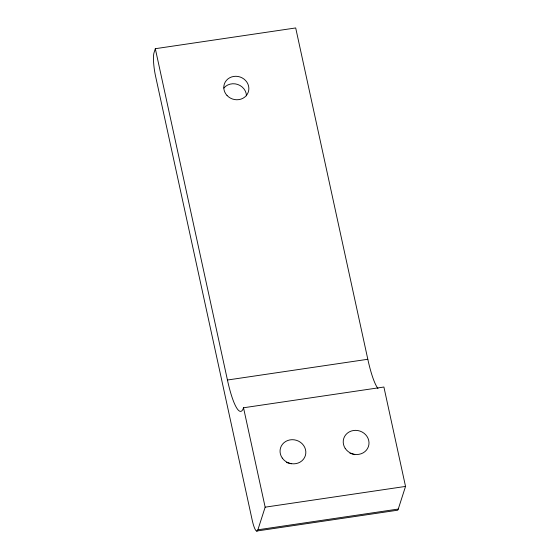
<?xml version="1.0" encoding="UTF-8"?>
<svg xmlns="http://www.w3.org/2000/svg" width="559" height="559" viewBox="0 0 559 559"><rect width="100%" height="100%" fill="white"/><g stroke="black" fill="none" stroke-linecap="round" stroke-linejoin="round"><path stroke-width="0.84" d="M155.318 48.696L154.039 52.693A18.042 3.291 81.6 0 0 155.507 75.912L252.144 519.891A18.042 3.291 81.6 0 0 257.888 529.799L398.267 509.053L405.534 486.421L383.9 387.024L243.521 407.77A50.513 9.223 81.6 0 1 227.436 380.022L155.318 48.696L295.697 27.95L367.815 359.276A50.513 9.223 81.6 0 0 377.961 388.526M257.888 529.799L265.155 507.174L243.521 407.77M227.436 380.022L367.815 359.276M265.155 507.174L405.534 486.421M256.602 531.05L396.981 510.304A18.042 3.291 81.6 0 0 398.267 509.053M286.411 462.496L291.288 463.788M349.955 453.251L354.79 454.684M223.859 88.049A12.626 11.641 17.8 0 1 237.764 84.479A12.626 11.641 17.8 0 1 246.47 95.841M282.274 458.073A12.99 11.977 17.8 0 0 304.557 457.528A12.99 11.977 17.8 0 0 291.994 439.695A12.99 11.977 17.8 0 0 282.274 458.073M345.224 448.416A12.99 11.977 17.8 0 0 367.549 448.514A12.99 11.977 17.8 0 0 355.559 430.353A12.99 11.977 17.8 0 0 345.224 448.416M227.038 95.491A12.626 11.641 17.8 0 0 248.266 92.137A12.626 11.641 17.8 0 0 233.676 76.443A12.626 11.641 17.8 0 0 227.038 95.491"/></g></svg>
